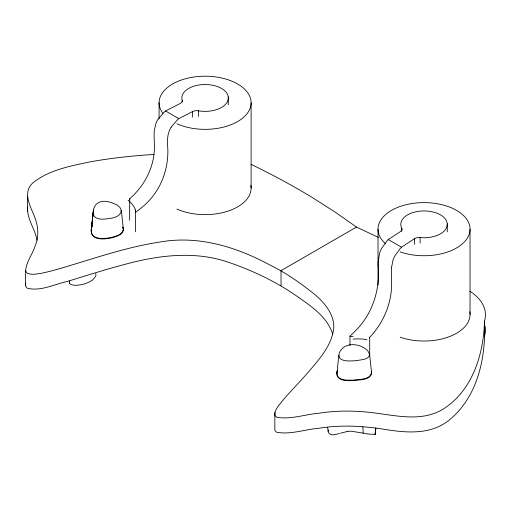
<?xml version="1.0" encoding="UTF-8"?>
<svg xmlns="http://www.w3.org/2000/svg" width="511" height="511" viewBox="0 0 511 511"><rect width="100%" height="100%" fill="white"/><g stroke="black" fill="none" stroke-linecap="round" stroke-linejoin="round"><path stroke-width="0.77" d="M251.112 188.074L251.112 102.775M339.457 433.5L334.82 434.663A5.474 3.162 0 0 1 331.818 434.701L331.364 434.554A6.151 3.551 0 0 1 330.662 434.337A5.206 3.009 0 0 1 329.736 433.916A4.682 2.702 0 0 1 329.122 433.494L328.177 431.955L328.298 429.828M469.896 291.193A61.352 35.419 0 0 1 484.447 321.144C483.808 354.487 472.011 391.758 441.97 409.803C422.469 421.032 399.64 416.35 378.664 413.52C359.029 410.589 338.991 410.09 319.337 413.188C305.169 414.268 290.9 419.799 276.694 417.244L274.854 415.386C274.401 409.043 280.009 404.386 283.388 399.64C290.721 391.196 298.52 383.18 305.987 374.857C317.542 361.143 331.454 346.912 333.76 328.311C334.475 314.559 324.868 303.17 315.044 294.726C300.915 283.356 285.924 272.772 269.578 264.845C236.644 247.005 198.805 235.386 161.118 241.844C132.643 246.04 105.132 254.753 77.704 263.216C65.683 266.876 53.693 270.747 41.372 273.296C36.671 273.928 31.605 275.231 27.089 273.136L25.62 270.881C26.125 261.862 32.583 254.421 35.138 245.906C39.602 235.718 37.98 224.163 33.547 214.262C29.172 203.972 22.49 190.526 34.084 181.935C50.001 169.78 70.384 166.062 89.527 161.961C110.836 158.078 132.4 155.785 154.009 154.437M484.447 321.144C486.255 356.87 477.932 397.136 448.645 420.515C430.038 435.27 405.332 432.766 383.486 429.195C362.28 425.893 340.607 424.775 319.337 428.212C305.169 429.291 290.9 434.829 276.694 432.274L274.854 430.415L274.841 412.607M369.632 354.838C368.52 359.878 361.341 359.527 357.317 360.517A36.121 20.855 0 0 1 353.701 360.83C348.54 361.105 337.126 361.724 339.157 353.497A23.896 13.797 0 0 1 340.288 350.968C345.806 342.293 358.613 343.398 365.87 349.147A20.989 12.117 0 0 1 368.003 351.217L369.581 354.359L371.618 373.004C369.293 380.248 358.875 379.188 352.711 380.158C347.308 380.127 337.496 380.925 336.858 373.535L338.882 355.356M91.194 231.042L91.265 229.931M336.902 372.864C336.225 381.557 348.048 380.778 353.899 380.561C359.623 379.622 372.149 380.286 371.452 371.855M375.08 432.964L375.259 434.331L375.694 428.122M391.522 267.719L392.812 260.795A14.57 7.889 -62.9 0 1 395.054 255.615L400.132 248.672A41.908 22.688 -62.9 0 1 401.467 247.196L414.472 238.72A6.132 3.545 0 0 1 420.106 237.577A23.244 13.42 0 0 0 447.266 224.565A23.244 13.42 0 0 0 420.847 211.056A23.244 13.42 0 0 0 401.761 228.2A6.132 3.545 0 0 1 400.477 231.56L388.226 239.55A41.908 22.688 -62.9 0 0 386.891 241.026L381.474 248.595A14.436 7.812 -62.9 0 0 379.73 252.645L378.185 261.491A58.842 31.854 -62.9 0 0 378.114 264.647C380.535 288.945 372.64 314.15 354.921 331.39A64.884 35.125 -62.9 0 1 349.958 336.104L349.958 345.462M375.259 434.331L375.834 428.033M91.214 230.365L91.328 229.254M93.494 209.868L91.277 229.688M27.786 206.546C26.304 218.599 35.118 228.73 37.047 240.253M25.754 283.171L25.62 285.911L27.089 288.166C40.535 291.666 54.211 284.257 67.235 281.459C86.353 275.614 105.4 269.489 124.748 264.423C157.592 255.411 193.088 250.844 226.137 261.498C250.799 269.68 274.694 280.871 296.105 295.639C310.49 305.782 327.014 316.456 332.744 334.06M123.355 229.733C122.27 234.6 116.399 235.967 112.267 237.213A27.224 15.72 0 0 1 108.754 237.909C102.756 238.822 91.98 239.563 91.258 231.266M336.851 373.298L337.011 372.174M91.38 228.998L91.705 227.555M91.756 227.12L91.565 227.88L93.366 210.526A36.121 20.855 0 0 1 93.903 208.437C95.761 201.398 104.014 199.993 110.018 202.267A20.989 12.117 0 0 1 113.595 203.499C126.16 207.958 121.484 217.296 110.446 218.267A23.896 13.797 0 0 1 106.058 218.925C101.165 219.647 92.868 219.238 93.213 212.435L91.239 230.608C90.677 239.685 102.519 239.576 108.766 238.375A27.319 15.777 0 0 0 112.286 237.672C116.565 236.395 123.553 234.702 123.355 229.088M336.96 372.608L337.413 370.788M337.132 371.919L337.369 371.222M91.942 226.801L92.216 226.054M91.986 226.367L92.261 225.626M69.56 281.516L69.809 281.031M171.147 127.162L177.266 119.996A41.908 25.62 -56.9 0 1 178.767 118.622L192.609 111.551A6.132 3.545 0 0 1 198.434 110.804A23.244 13.42 0 0 0 228.123 99.792A23.244 13.42 0 0 0 204.726 84.532A23.244 13.42 0 0 0 182.191 100.22A6.132 3.545 0 0 1 180.211 103.471L165.526 110.976A41.908 25.62 -56.9 0 0 164.018 112.35L158.289 118.916M378.338 237.385L356.486 227.069L281.031 270.632L281.031 285.662M340.498 433.175L347.525 431.437M375.157 434.363L369.306 434.133A57.047 32.934 0 0 1 364.567 433.373L351.702 431.265A14.512 8.38 0 0 0 347.525 431.431M369.229 337.241L369.702 337.413A59.723 32.334 -62.9 0 0 373.707 332.776C384.579 319.445 391.26 302.563 391.63 285.304A71.463 38.689 -62.9 0 0 391.643 283.982L391.356 272.299A52.952 28.661 -62.9 0 1 391.509 267.732M165.526 110.976L178.767 118.622M388.226 239.55L401.467 247.196M356.486 227.069L335.382 212.263L313.122 198.032A725.543 418.886 0 0 0 251.067 164.363M158.282 118.916A14.57 8.911 -56.9 0 0 155.753 123.93L154.296 130.759A52.952 32.365 -56.9 0 0 154.118 135.319L154.431 147.027A71.463 43.684 -56.9 0 1 154.418 148.35C154.047 165.615 146.235 182.274 134.176 194.487A59.723 36.511 -56.9 0 1 129.66 198.824L129.998 199.124M69.56 283.235L69.745 283.509A6.151 3.551 0 0 0 70.116 283.912A5.206 3.009 0 0 0 70.844 284.448A4.682 2.702 0 0 0 71.585 284.799L75.519 285.4L81.121 284.774A24.336 14.053 0 0 0 84.967 283.733A27.307 15.764 0 0 0 89.118 282.04L91.795 280.494A21.698 12.526 0 0 0 92.932 279.658L95.614 276.4A12.302 7.103 0 0 0 95.902 275.423L95.806 273.487M122.768 227.127L123.4 229.528M122.812 227.555L123.298 228.871M371.254 371.267L371.497 372.283M327.66 427.266L328.088 431.22M121.35 210.34L123.253 228.436M371.574 372.436L371.618 373.004M362.906 426.774L363.136 433.104M470.043 229.177L470.043 314.469M447.253 223.844L447.253 231.809M420.106 237.577L420.106 243.153M414.472 238.72L414.472 244.296M401.761 228.2L401.761 231.387M378.019 229.177L378.019 284.978M369.702 337.413L369.702 355.63M228.27 96.905L228.27 104.87M198.434 110.804L198.434 116.38M192.609 111.551L192.609 117.128M182.191 100.22L182.191 101.81M159.087 102.775L159.087 118.718M135.575 210.015A24.828 17.112 7.7 0 1 135.568 212.321L135.562 231.822M129.66 198.824L129.66 220.209M27.543 196.103L27.543 211.132M25.62 270.881L25.62 285.911M350.067 336.723A24.828 12.13 -9.8 0 1 353.216 336.283M353.056 339.157A30.187 16.812 -10.3 0 1 366.987 339.713M135.562 212.321A64.884 39.66 -56.9 0 0 141.17 207.977C160.767 192.673 170.22 167.353 167.353 142.971A58.842 35.968 -56.9 0 1 167.429 139.816L168.023 135.064L169.179 131.084A14.436 8.828 -56.9 0 1 171.147 127.162M128.127 200.306A30.187 20.881 1.4 0 1 135.466 210.047M485.188 326.523A61.352 35.419 0 0 1 484.447 336.168M162.875 113.327A46.016 26.566 0 0 1 202.669 76.248A46.016 26.566 0 0 1 249.023 110.695A46.016 26.566 0 0 1 176.953 123.796M250.869 185.333A46.016 26.566 0 0 1 227.484 211.286A46.016 26.566 0 0 1 176.953 209.088M69.49 283.247A5.474 3.162 0 0 1 69.598 281.523M385.505 243.702A46.016 26.566 0 0 1 414.708 203.161A46.016 26.566 0 0 1 469.373 233.68A46.016 26.566 0 0 1 400.177 251.891M469.794 311.729A46.016 26.566 0 0 1 448.652 336.915A46.016 26.566 0 0 1 400.177 337.19"/></g></svg>
